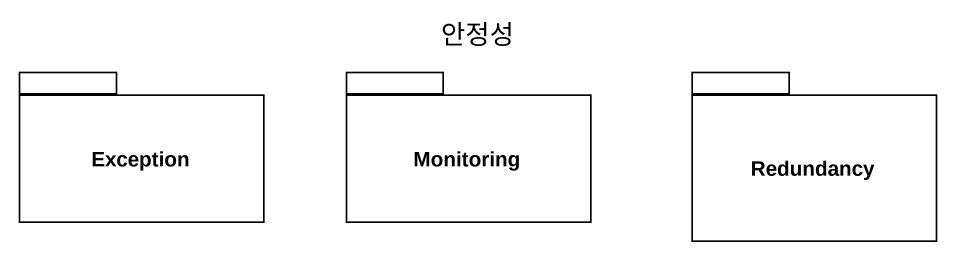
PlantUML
@startuml
title 안정성
package "Exception" as Exception_ {
}
package Monitoring {
}
package Redundancy {
}
@enduml
